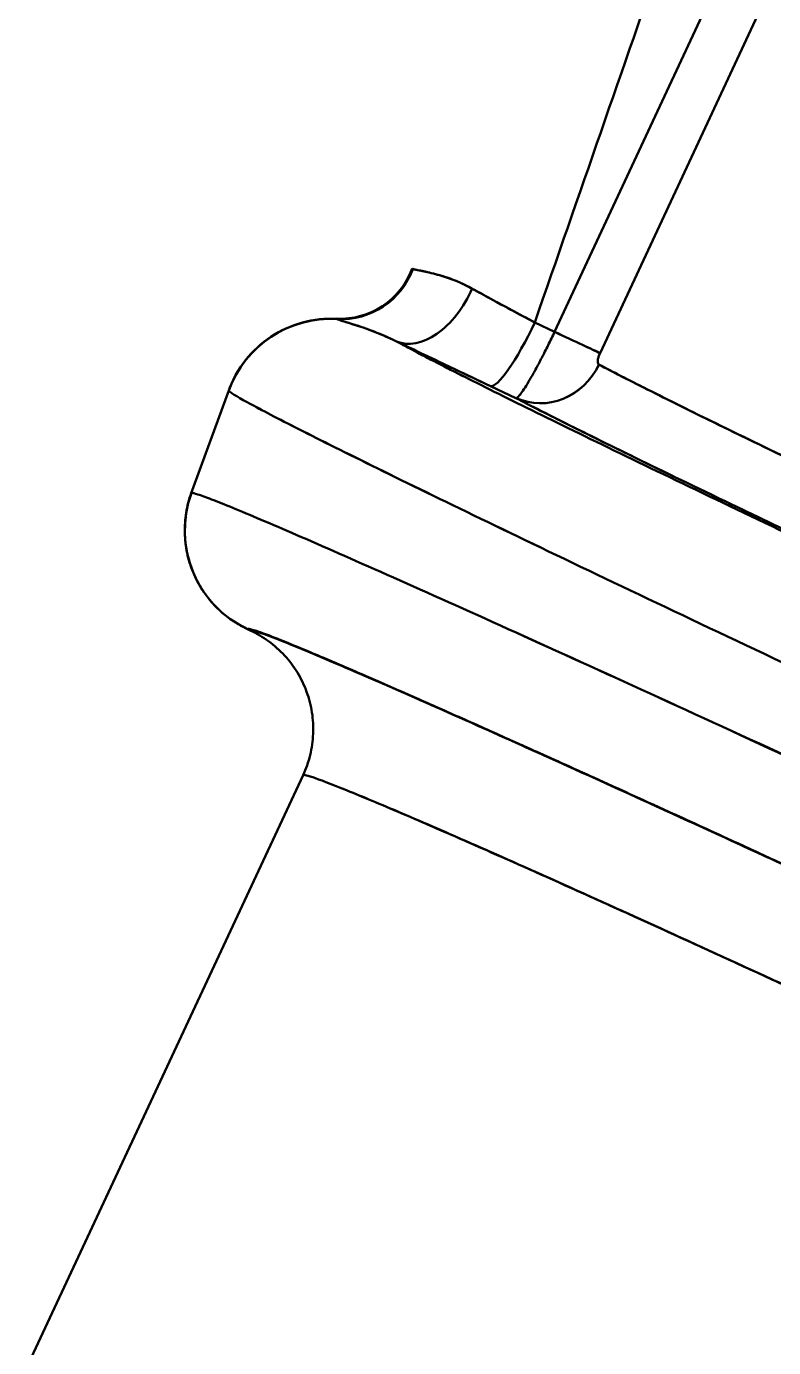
# Model space of a CAD drawing. Header units: millimetres. Extents: x -142 to 142, y -208 to 161.
# Drawn here: x -115.59 to -108.74, y -162.51 to -150.39 of the extents above; entities that cross this region are included whole.
import ezdxf

# ---------------------------------------------------------------- set-up
doc = ezdxf.new("R2010")
doc.units = ezdxf.units.MM
doc.layers.add('1', color=7, linetype='Continuous', true_color=0xffffff)

msp = doc.modelspace()

# ---------------------------------------------------------------- linework, layer by layer
at = {"layer": '1', "color": 251, "linetype": 'Continuous', "lineweight": 50}
for p, q in [((-109.192, -149.856, -1.492), (-110.745, -153.188, -1.492)), ((-110.745, -153.188, 1.492), (-109.192, -149.856, 1.492)), ((-108.775, -150.05, -1.878), (-110.328, -153.382, -1.878)), ((-110.328, -153.382, 1.878), (-108.775, -150.05, 1.878)), ((-110.927, -153.102, 1.456), (-110.745, -153.188, 1.492)), ((-110.927, -153.102, -1.456), (-110.745, -153.188, -1.492)), ((-111.333, -153.685, -2.133), (-111.099, -153.795, -2.179)), ((-111.333, -153.685, 2.133), (-111.099, -153.795, 2.179)), ((-113.732, -153.725, 0), (-114.076, -154.668, 0)), ((-113.535, -155.927, 0), (-113.559, -155.916)), ((-115.587, -162.694, 0), (-113.051, -157.256))]:
    msp.add_line(p, q, dxfattribs=at)
at = {"layer": '1', "color": 251, "linetype": 'Continuous', "lineweight": 50, "extrusion": (0.007671, -0.017157, -0.999823)}
msp.add_arc((-165.08, 93.083, 1.778), 0.7, 44.0935, 116.9891, dxfattribs=at)
at = {"layer": '1', "color": 251, "linetype": 'Continuous', "lineweight": 50, "extrusion": (0.00767, -0.017158, 0.999823)}
msp.add_arc((-165.078, -93.088, 1.778), 0.7, 243.0127, 315.9083, dxfattribs=at)
at = {"layer": '1', "color": 251, "linetype": 'Continuous', "lineweight": 50, "extrusion": (0.715933, -0.345529, -0.60667)}
msp.add_arc((-186.105, -22.261, -26.321), 0.7, 86.9084, 178.7421, dxfattribs=at)
at = {"layer": '1', "color": 251, "linetype": 'Continuous', "lineweight": 50, "extrusion": (0.715933, -0.345529, 0.606671)}
msp.add_arc((-186.105, 22.261, -26.321), 0.7, 181.258, 273.0917, dxfattribs=at)
at = {"layer": '1', "color": 251, "linetype": 'Continuous', "lineweight": 50, "extrusion": (-0.005992, -0.016463, -0.999847)}
msp.add_arc((-53.296, 183.325, 3.212), 1, 180, 252.9073, dxfattribs=at)
at = {"layer": '1', "color": 251, "linetype": 'Continuous', "lineweight": 50, "extrusion": (0.005992, 0.016463, -0.999847)}
msp.add_arc((53.296, -183.325, -3.212), 1, 360, 72.9073, dxfattribs=at)
at = {"layer": '1', "color": 251, "linetype": 'Continuous', "lineweight": 50, "extrusion": (0.891254, -0.418943, -0.173647)}
msp.add_arc((-185.747, -8.257, -34.47), 0.7, 89.9694, 178.9846, dxfattribs=at)
at = {"layer": '1', "color": 251, "linetype": 'Continuous', "lineweight": 50, "extrusion": (0.891254, -0.418943, 0.173647)}
msp.add_arc((-185.747, 8.257, -34.47), 0.7, 181.0154, 270.0306, dxfattribs=at)
at = {"layer": '1', "color": 251, "linetype": 'Continuous', "lineweight": 50, "extrusion": (-0.42261, -0.906312, -2.5651e-05)}
msp.add_arc((-35.735, -2.078, 185.638), 0.6, 19.9626, 80, dxfattribs=at)
at = {"layer": '1', "color": 251, "linetype": 'Continuous', "lineweight": 50, "extrusion": (0.422618, 0.906308, -5.3707e-15)}
msp.add_arc((35.733, 2.083, -185.638), 0.6, 199.9626, 260, dxfattribs=at)
at = {"layer": '1', "color": 251, "linetype": 'Continuous', "lineweight": 50, "extrusion": (0.318365, -0.16643, -0.933244)}
msp.add_arc((-187.166, -26.203, -7.741), 0.6, 87.5743, 177.2154, dxfattribs=at)
at = {"layer": '1', "color": 251, "linetype": 'Continuous', "lineweight": 50, "extrusion": (-0.318367, 0.166425, -0.933244)}
msp.add_arc((187.165, 26.205, 7.741), 0.6, 267.5751, 357.2162, dxfattribs=at)
at = {"layer": '1', "color": 251, "linetype": 'Continuous', "lineweight": 50, "extrusion": (-0.005992, -0.016463, 0.999847)}
msp.add_arc((-53.296, -184.328, 3.23), 1, 180, 265.0008, dxfattribs=at)
at = {"layer": '1', "color": 251, "linetype": 'Continuous', "lineweight": 50, "extrusion": (0.005992, 0.016463, 0.999847)}
msp.add_arc((53.296, 184.328, -3.23), 1, 360, 85.0008, dxfattribs=at)
at = {"layer": '1', "color": 251, "linetype": 'Continuous', "lineweight": 50}
for points, knots in [([(-111.157, -146.65), (-111.16, -146.659, -0.573), (-111.063, -146.723, -1.719), (-110.471, -147.036, -3.924), (-109.015, -147.758, -6.352), (-106.384, -149.017, -8.299), (-103.272, -150.481, -8.982), (-100.15, -151.924, -8.299), (-97.494, -153.13, -6.352), (-96.005, -153.782, -3.924), (-95.385, -154.034, -1.719), (-95.273, -154.067, -0.573), (-95.268, -154.059, 0)], [0, 0, 0, 0, 0.0625, 0.125, 0.25, 0.375, 0.5, 0.625, 0.75, 0.875, 0.9375, 1, 1, 1, 1]), ([(-95.268, -154.059, 0), (-95.273, -154.067, 0.573), (-95.385, -154.034, 1.719), (-96.005, -153.782, 3.924), (-97.494, -153.13, 6.352), (-100.15, -151.924, 8.299), (-103.272, -150.481, 8.982), (-106.384, -149.017, 8.299), (-109.015, -147.758, 6.352), (-110.471, -147.036, 3.924), (-111.063, -146.723, 1.719), (-111.16, -146.659, 0.573), (-111.157, -146.65)], [0, 0, 0, 0, 0.0625, 0.125, 0.25, 0.375, 0.5, 0.625, 0.75, 0.875, 0.9375, 1, 1, 1, 1]), ([(-95.519, -154.494, 0), (-95.515, -154.486, -0.571), (-95.609, -154.423, -1.714), (-96.195, -154.113, -3.913), (-97.643, -153.395, -6.336), (-100.263, -152.141, -8.279), (-103.365, -150.682, -8.962), (-106.477, -149.243, -8.279), (-109.122, -148.042, -6.336), (-110.603, -147.394, -3.913), (-111.217, -147.145, -1.714), (-111.326, -147.113, -0.571), (-111.329, -147.121)], [0, 0, 0, 0, 0.0625, 0.125, 0.25, 0.375, 0.5, 0.625, 0.75, 0.875, 0.9375, 1, 1, 1, 1]), ([(-111.329, -147.121), (-111.326, -147.113, 0.571), (-111.217, -147.145, 1.714), (-110.603, -147.394, 3.913), (-109.122, -148.042, 6.336), (-106.477, -149.243, 8.279), (-103.365, -150.682, 8.962), (-100.263, -152.141, 8.279), (-97.643, -153.395, 6.336), (-96.195, -154.113, 3.913), (-95.609, -154.423, 1.714), (-95.515, -154.486, 0.571), (-95.519, -154.494, 0)], [0, 0, 0, 0, 0.0625, 0.125, 0.25, 0.375, 0.5, 0.625, 0.75, 0.875, 0.9375, 1, 1, 1, 1]), ([(-112.049, -152.609, 0.019), (-112.048, -152.61, 0.075), (-112.041, -152.613, 0.186), (-112.011, -152.619, 0.351), (-111.963, -152.628, 0.511), (-111.876, -152.647, 0.715), (-111.726, -152.686, 0.949), (-111.577, -152.749, 1.105), (-111.5, -152.792, 1.172)], [0, 0, 0, 0, 0.125, 0.25, 0.375, 0.5, 0.75, 1, 1, 1, 1]), ([(-112.049, -152.609, -0.019), (-112.048, -152.611, -0.138), (-112.019, -152.618, -0.362), (-111.903, -152.64, -0.669), (-111.731, -152.685, -0.944), (-111.582, -152.746, -1.101), (-111.5, -152.792, -1.172)], [0, 0, 0, 0, 0.271121, 0.508837, 0.741354, 1, 1, 1, 1]), ([(-111.5, -152.792, -1.172), (-111.446, -152.821, -1.219), (-111.333, -152.883, -1.302), (-111.14, -152.988, -1.4), (-111.001, -153.062, -1.441), (-110.927, -153.102, -1.456)], [0, 0, 0, 0, 0.321581, 0.642618, 1, 1, 1, 1]), ([(-112.742, -153.068, -0.017), (-112.742, -153.071, -0.169), (-112.717, -153.08, -0.474), (-112.575, -153.123, -1.068), (-112.367, -153.191, -1.479), (-112.194, -153.276, -1.716)], [0, 0, 0, 0, 0.25, 0.5, 1, 1, 1, 1]), ([(-110.338, -153.488, -1.974), (-110.219, -153.551, -2.323), (-109.917, -153.706, -2.994), (-109.277, -154.024, -3.889), (-108.467, -154.417, -4.631), (-107.833, -154.72, -4.992), (-107.502, -154.878, -5.133)], [0, 0, 0, 0, 0.243908, 0.487994, 0.743246, 1, 1, 1, 1]), ([(-107.502, -154.878, 5.133), (-107.819, -154.727, 4.998), (-108.426, -154.437, 4.656), (-109.231, -154.046, 3.94), (-109.893, -153.718, 3.042), (-110.213, -153.554, 2.341), (-110.338, -153.488, 1.974)], [0, 0, 0, 0, 0.245777, 0.489368, 0.743303, 1, 1, 1, 1]), ([(-113.732, -153.725), (-113.735, -153.732, -0.53), (-113.645, -153.792, -1.591), (-113.098, -154.082, -3.63), (-111.75, -154.749, -5.877), (-109.316, -155.913, -7.678), (-106.436, -157.267, -8.31), (-103.548, -158.603, -7.678), (-101.092, -159.719, -5.877), (-99.714, -160.322, -3.63), (-99.14, -160.556, -1.591), (-99.037, -160.586, -0.53), (-99.033, -160.579, 0)], [0, 0, 0, 0, 0.0625, 0.125, 0.25, 0.375, 0.5, 0.625, 0.75, 0.875, 0.9375, 1, 1, 1, 1]), ([(-99.033, -160.579, 0), (-99.037, -160.586, 0.53), (-99.14, -160.556, 1.591), (-99.714, -160.322, 3.63), (-101.092, -159.719, 5.877), (-103.548, -158.603, 7.678), (-106.436, -157.267, 8.31), (-109.316, -155.913, 7.678), (-111.75, -154.749, 5.877), (-113.097, -154.081, 3.63), (-113.645, -153.792, 1.591), (-113.735, -153.732, 0.53), (-113.732, -153.725)], [0, 0, 0, 0, 0.0625, 0.125, 0.25, 0.375, 0.5, 0.625, 0.75, 0.875, 0.9375, 1, 1, 1, 1]), ([(-99.534, -161.448, 0), (-99.53, -161.441, -0.526), (-99.617, -161.383, -1.576), (-100.156, -161.098, -3.599), (-101.488, -160.439, -5.827), (-103.899, -159.285, -7.615), (-106.752, -157.944, -8.243), (-109.613, -156.62, -7.615), (-112.046, -155.515, -5.827), (-113.408, -154.919, -3.599), (-113.973, -154.689, -1.576), (-114.073, -154.66, -0.526), (-114.076, -154.668)], [0, 0, 0, 0, 0.0625, 0.125, 0.25, 0.375, 0.5, 0.625, 0.75, 0.875, 0.9375, 1, 1, 1, 1]), ([(-114.076, -154.668), (-114.073, -154.66, 0.526), (-113.973, -154.689, 1.576), (-113.408, -154.919, 3.599), (-112.046, -155.515, 5.827), (-109.614, -156.621, 7.615), (-106.752, -157.944, 8.243), (-103.898, -159.285, 7.615), (-101.488, -160.439, 5.827), (-100.156, -161.099, 3.599), (-99.617, -161.383, 1.576), (-99.53, -161.441, 0.526), (-99.534, -161.448, 0)], [0, 0, 0, 0, 0.0625, 0.125, 0.25, 0.375, 0.5, 0.625, 0.75, 0.875, 0.9375, 1, 1, 1, 1])]:
    msp.add_open_spline(points, degree=3, knots=knots, dxfattribs=at)
for points in [[(-104.906, -150.977, -7.65), (-105.227, -150.828, -7.591), (-105.828, -150.551, -7.43), (-106.619, -150.189, -7.099), (-107.29, -149.883, -6.717), (-107.86, -149.625, -6.309), (-108.35, -149.405, -5.883), (-108.785, -149.21, -5.434), (-109.182, -149.035, -4.951), (-109.543, -148.876, -4.429), (-109.863, -148.738, -3.876), (-110.14, -148.62, -3.296), (-110.374, -148.523, -2.688), (-110.566, -148.445, -2.038), (-110.667, -148.408, -1.554), (-110.707, -148.394, -1.301)], [(-110.707, -148.394, 1.301), (-110.669, -148.407, 1.538), (-110.575, -148.442, 2.001), (-110.383, -148.519, 2.66), (-110.143, -148.619, 3.292), (-109.852, -148.742, 3.899), (-109.514, -148.889, 4.475), (-109.136, -149.055, 5.012), (-108.71, -149.244, 5.519), (-108.211, -149.467, 6.015), (-107.602, -149.741, 6.509), (-106.854, -150.081, 6.984), (-105.949, -150.495, 7.394), (-105.269, -150.809, 7.583), (-104.906, -150.977, 7.65)], [(-105.754, -150.619, -5.682), (-106.115, -150.454, -5.53), (-106.794, -150.144, -5.148), (-107.69, -149.742, -4.363), (-108.451, -149.406, -3.346), (-108.809, -149.254, -2.586), (-108.954, -149.194, -2.179)], [(-108.954, -149.194, 2.179), (-108.813, -149.252, 2.575), (-108.463, -149.402, 3.319), (-107.747, -149.716, 4.301), (-106.817, -150.134, 5.136), (-106.124, -150.449, 5.526), (-105.754, -150.619, 5.682)], [(-110.927, -153.102, -1.456), (-110.524, -151.939, -1.434), (-110.12, -150.776, -1.412), (-109.717, -149.613, -1.39)], [(-110.927, -153.102, 1.456), (-110.524, -151.939, 1.434), (-110.12, -150.776, 1.412), (-109.717, -149.613, 1.39)], [(-112.742, -153.068, 0), (-112.668, -153.072, 0), (-112.518, -153.055, 0), (-112.313, -152.962, 0), (-112.148, -152.809, 0), (-112.074, -152.678, 0), (-112.049, -152.608, 0)], [(-112.049, -152.608, 0), (-112.049, -152.608, 0.003), (-112.049, -152.608, 0.01), (-112.049, -152.609, 0.016), (-112.049, -152.609, 0.019)], [(-112.049, -152.608, 0), (-112.049, -152.608, -0.003), (-112.049, -152.608, -0.01), (-112.049, -152.609, -0.016), (-112.049, -152.609, -0.019)], [(-111.5, -152.792, 1.172), (-111.442, -152.823, 1.222), (-111.294, -152.905, 1.334), (-111.063, -153.029, 1.429), (-110.927, -153.102, 1.456)], [(-112.742, -153.068, 0), (-112.848, -153.063, 0), (-113.061, -153.086, 0), (-113.355, -153.219, 0), (-113.591, -153.438, 0), (-113.696, -153.625, 0), (-113.732, -153.725)], [(-112.742, -153.068, 0), (-112.742, -153.068, -0.003), (-112.742, -153.068, -0.008), (-112.742, -153.068, -0.014), (-112.742, -153.068, -0.017)], [(-112.742, -153.068, 0), (-112.742, -153.068, 0.003), (-112.742, -153.068, 0.008), (-112.742, -153.068, 0.014), (-112.742, -153.068, 0.017)], [(-112.742, -153.068, 0.017), (-112.742, -153.07, 0.111), (-112.732, -153.075, 0.298), (-112.692, -153.088, 0.575), (-112.628, -153.107, 0.837), (-112.546, -153.133, 1.077), (-112.453, -153.165, 1.288), (-112.357, -153.202, 1.467), (-112.267, -153.24, 1.612), (-112.216, -153.264, 1.685), (-112.194, -153.276, 1.716)], [(-111.099, -153.795, 2.179), (-111.095, -153.796, 2.134), (-111.083, -153.79, 2.043), (-111.055, -153.758, 1.914), (-111.017, -153.703, 1.794), (-110.972, -153.627, 1.689), (-110.919, -153.534, 1.604), (-110.863, -153.428, 1.54), (-110.804, -153.31, 1.501), (-110.764, -153.229, 1.492), (-110.745, -153.188, 1.492)], [(-110.745, -153.188, -1.492), (-110.764, -153.229, -1.492), (-110.804, -153.31, -1.501), (-110.863, -153.428, -1.54), (-110.919, -153.534, -1.604), (-110.972, -153.627, -1.689), (-111.017, -153.703, -1.794), (-111.055, -153.757, -1.914), (-111.083, -153.79, -2.043), (-111.095, -153.796, -2.134), (-111.099, -153.795, -2.179)], [(-112.194, -153.276, -1.716), (-112.112, -153.315, -1.785), (-111.94, -153.397, -1.907), (-111.671, -153.526, -2.043), (-111.451, -153.629, -2.11), (-111.333, -153.685, -2.133)], [(-112.194, -153.276, -1.716), (-112.102, -153.326, -2.138), (-111.854, -153.458, -2.946), (-111.286, -153.744, -4.073), (-110.543, -154.11, -5.065), (-109.65, -154.542, -5.892), (-108.632, -155.029, -6.528), (-107.902, -155.375, -6.808), (-107.522, -155.554, -6.912)], [(-107.522, -155.554, 6.912), (-107.902, -155.375, 6.808), (-108.632, -155.029, 6.528), (-109.65, -154.542, 5.892), (-110.543, -154.11, 5.065), (-111.286, -153.744, 4.072), (-111.854, -153.457, 2.944), (-112.102, -153.326, 2.137), (-112.194, -153.276, 1.716)], [(-112.194, -153.276, 1.716), (-112.129, -153.307, 1.771), (-111.996, -153.371, 1.869), (-111.799, -153.465, 1.981), (-111.587, -153.565, 2.07), (-111.421, -153.644, 2.116), (-111.333, -153.685, 2.133)], [(-110.328, -153.382, -1.878), (-110.333, -153.391, -1.878), (-110.34, -153.41, -1.881), (-110.348, -153.437, -1.894), (-110.35, -153.46, -1.915), (-110.347, -153.479, -1.942), (-110.342, -153.486, -1.963), (-110.338, -153.488, -1.974)], [(-110.338, -153.488, 1.974), (-110.341, -153.487, 1.967), (-110.344, -153.483, 1.953), (-110.348, -153.474, 1.936), (-110.349, -153.465, 1.922), (-110.349, -153.454, 1.91), (-110.348, -153.444, 1.9), (-110.346, -153.434, 1.893), (-110.344, -153.424, 1.888), (-110.341, -153.414, 1.884), (-110.338, -153.404, 1.88), (-110.334, -153.394, 1.878), (-110.33, -153.386, 1.878), (-110.328, -153.382, 1.878)], [(-111.099, -153.795, -2.179), (-110.965, -153.865, -2.571), (-110.629, -154.036, -3.31), (-109.943, -154.374, -4.278), (-109.02, -154.821, -5.127), (-108.325, -155.153, -5.523), (-107.951, -155.331, -5.682)], [(-107.951, -155.331, 5.682), (-108.309, -155.16, 5.53), (-108.981, -154.84, 5.147), (-109.848, -154.421, 4.383), (-110.604, -154.048, 3.364), (-110.957, -153.869, 2.595), (-111.099, -153.795, 2.179)], [(-113.559, -155.916), (-113.615, -155.89), (-113.722, -155.827, 0), (-113.862, -155.705, 0), (-113.978, -155.559, 0), (-114.065, -155.395, 0), (-114.12, -155.217, 0), (-114.141, -155.032, 0), (-114.128, -154.846, 0), (-114.097, -154.726, 0), (-114.076, -154.668)], [(-113.559, -155.916), (-113.558, -155.916, 0.003), (-113.558, -155.916, 0.009), (-113.558, -155.916, 0.015), (-113.558, -155.916, 0.017)], [(-113.558, -155.916, -0.017), (-113.558, -155.916, -0.015), (-113.558, -155.916, -0.009), (-113.558, -155.916, -0.003), (-113.559, -155.916)], [(-100.823, -161.855, -0.017), (-100.821, -161.851, -0.279), (-100.843, -161.831, -0.783), (-100.938, -161.773, -1.47), (-101.088, -161.691, -2.125), (-101.289, -161.585, -2.746), (-101.541, -161.456, -3.343), (-101.845, -161.303, -3.913), (-102.193, -161.131, -4.443), (-102.586, -160.938, -4.938), (-103.047, -160.713, -5.418), (-103.615, -160.439, -5.894), (-104.327, -160.099, -6.354), (-105.193, -159.687, -6.747), (-106.198, -159.213, -7.01), (-107.266, -158.714, -7.085), (-108.279, -158.244, -6.968), (-109.179, -157.829, -6.708), (-109.946, -157.478, -6.357), (-110.584, -157.188, -5.959), (-111.118, -156.948, -5.538), (-111.577, -156.742, -5.096), (-111.989, -156.559, -4.619), (-112.363, -156.395, -4.098), (-112.69, -156.253, -3.541), (-112.969, -156.134, -2.953), (-113.199, -156.039, -2.335), (-113.383, -155.966, -1.664), (-113.516, -155.918, -0.908), (-113.557, -155.911, -0.326), (-113.558, -155.916, -0.017)], [(-113.558, -155.916, 0.017), (-113.557, -155.912, 0.279), (-113.527, -155.916, 0.783), (-113.422, -155.951, 1.47), (-113.263, -156.013, 2.125), (-113.053, -156.099, 2.746), (-112.791, -156.21, 3.343), (-112.479, -156.344, 3.913), (-112.124, -156.5, 4.443), (-111.723, -156.677, 4.938), (-111.254, -156.886, 5.418), (-110.68, -157.145, 5.894), (-109.961, -157.471, 6.354), (-109.089, -157.87, 6.747), (-108.08, -158.336, 7.01), (-107.011, -158.833, 7.085), (-105.999, -159.307, 6.968), (-105.104, -159.729, 6.708), (-104.342, -160.092, 6.357), (-103.71, -160.394, 5.959), (-103.182, -160.648, 5.538), (-102.729, -160.868, 5.096), (-102.324, -161.066, 4.619), (-101.958, -161.247, 4.098), (-101.639, -161.406, 3.541), (-101.369, -161.543, 2.953), (-101.149, -161.658, 2.335), (-100.974, -161.752, 1.664), (-100.852, -161.824, 0.908), (-100.82, -161.85, 0.326), (-100.823, -161.855, 0.017)], [(-113.535, -155.927, 0), (-113.531, -155.92, -0.459), (-113.442, -155.944, -1.356), (-113.074, -156.091, -2.666), (-112.486, -156.342, -3.87), (-111.7, -156.688, -4.929), (-110.741, -157.118, -5.804), (-109.665, -157.608, -6.455), (-108.436, -158.172, -6.884), (-107.58, -158.57, -6.983), (-107.137, -158.776, -6.983)], [(-107.142, -158.774, 6.983), (-107.575, -158.572, 6.982), (-108.416, -158.182, 6.885), (-109.61, -157.633, 6.48), (-110.717, -157.129, 5.824), (-111.687, -156.694, 4.944), (-112.485, -156.342, 3.873), (-113.081, -156.088, 2.651), (-113.445, -155.943, 1.337), (-113.531, -155.921, 0.45), (-113.535, -155.927, 0)], [(-113.535, -155.927, 0), (-113.476, -155.955, 0), (-113.363, -156.022, 0), (-113.216, -156.154, 0), (-113.097, -156.311, 0), (-113.012, -156.489, 0), (-112.963, -156.681, 0), (-112.952, -156.878, 0), (-112.98, -157.073, 0), (-113.024, -157.197, 0), (-113.051, -157.256)], [(-107.564, -159.68, 6), (-107.92, -159.514, 6), (-108.632, -159.184, 5.922), (-109.662, -158.712, 5.579), (-110.612, -158.281, 5.02), (-111.448, -157.908, 4.269), (-112.136, -157.608, 3.354), (-112.651, -157.392, 2.31), (-112.971, -157.268, 1.178), (-113.048, -157.249, 0.393), (-113.051, -157.256)], [(-113.051, -157.256), (-113.048, -157.249, -0.393), (-112.971, -157.268, -1.178), (-112.651, -157.392, -2.311), (-112.135, -157.609, -3.355), (-111.446, -157.909, -4.271), (-110.61, -158.282, -5.021), (-109.659, -158.713, -5.58), (-108.628, -159.186, -5.923), (-107.916, -159.516, -6), (-107.56, -159.682, -6)]]:
    msp.add_open_spline(points, degree=3, dxfattribs=at)

doc.saveas('drawing.dxf')
